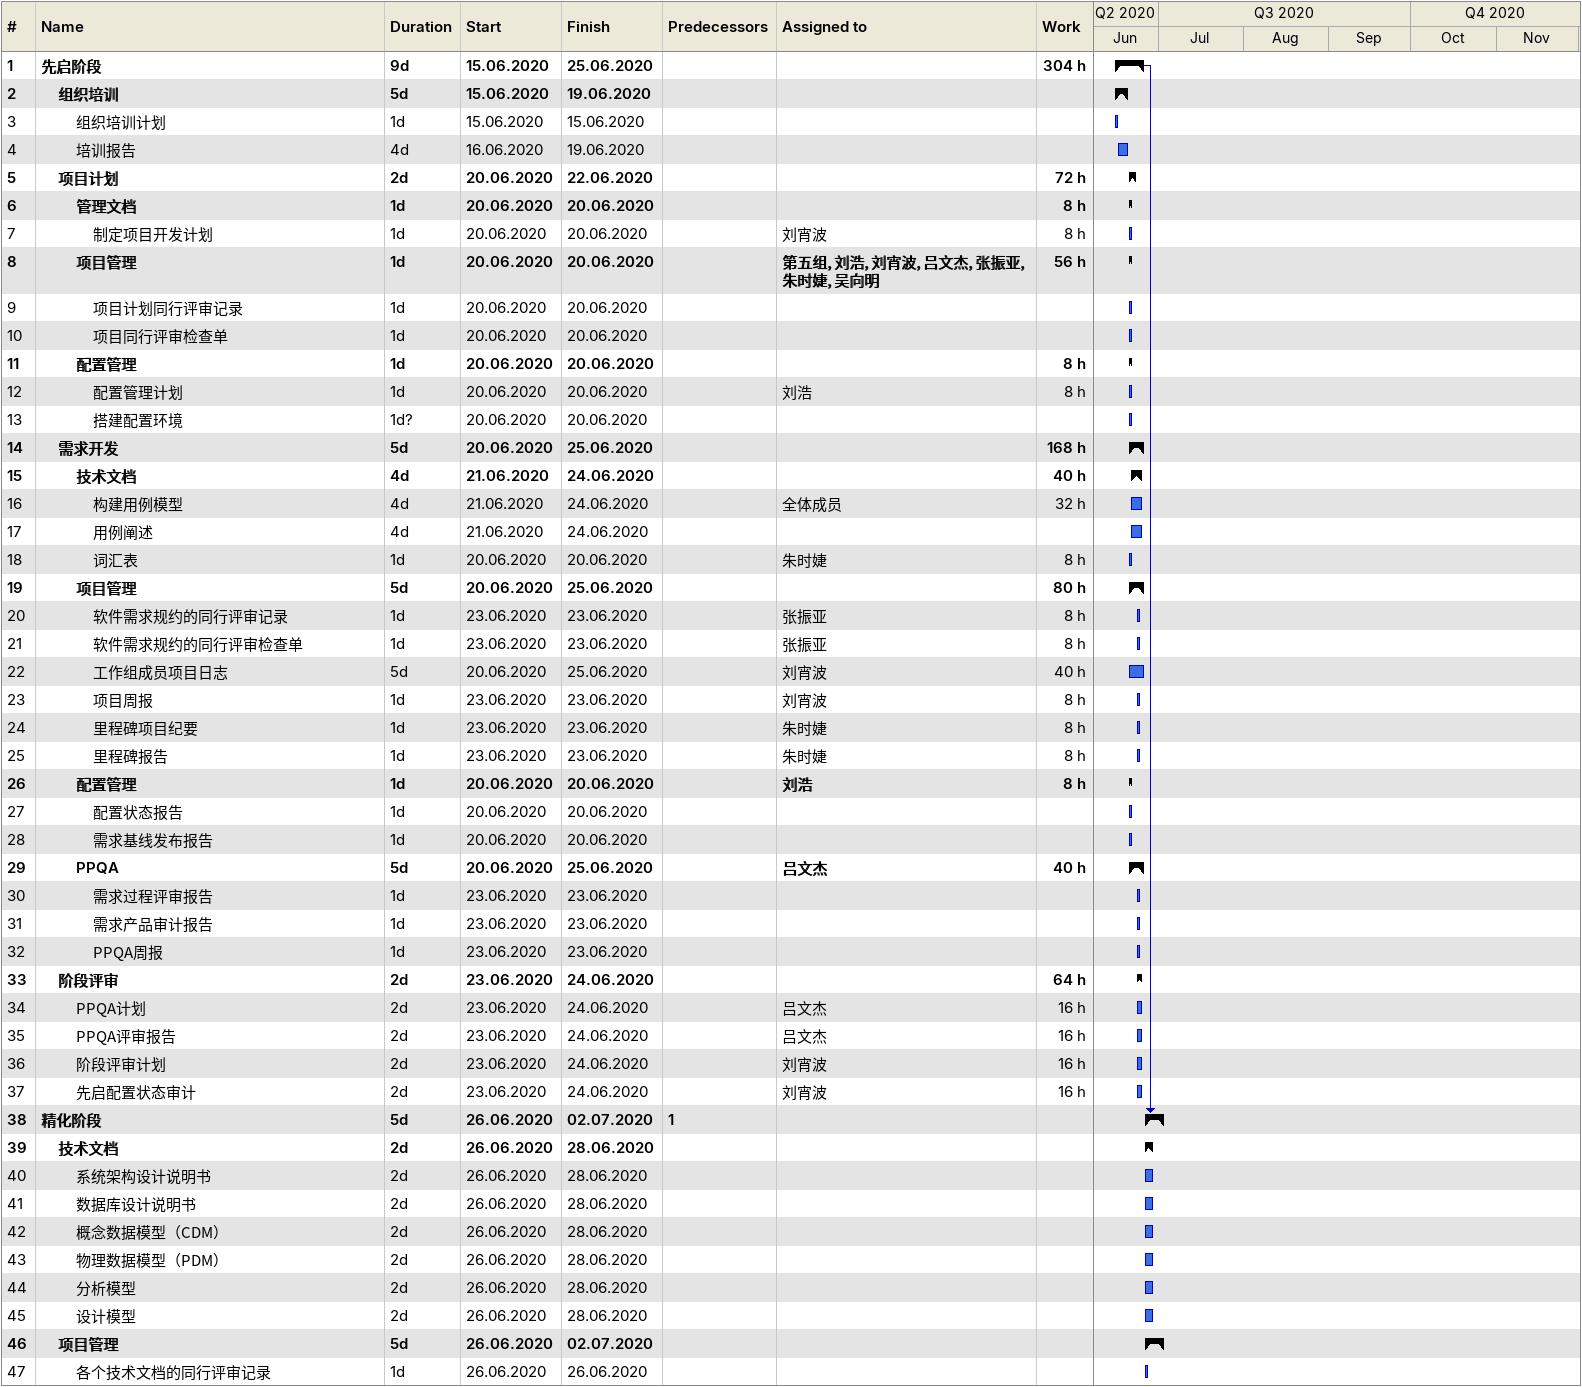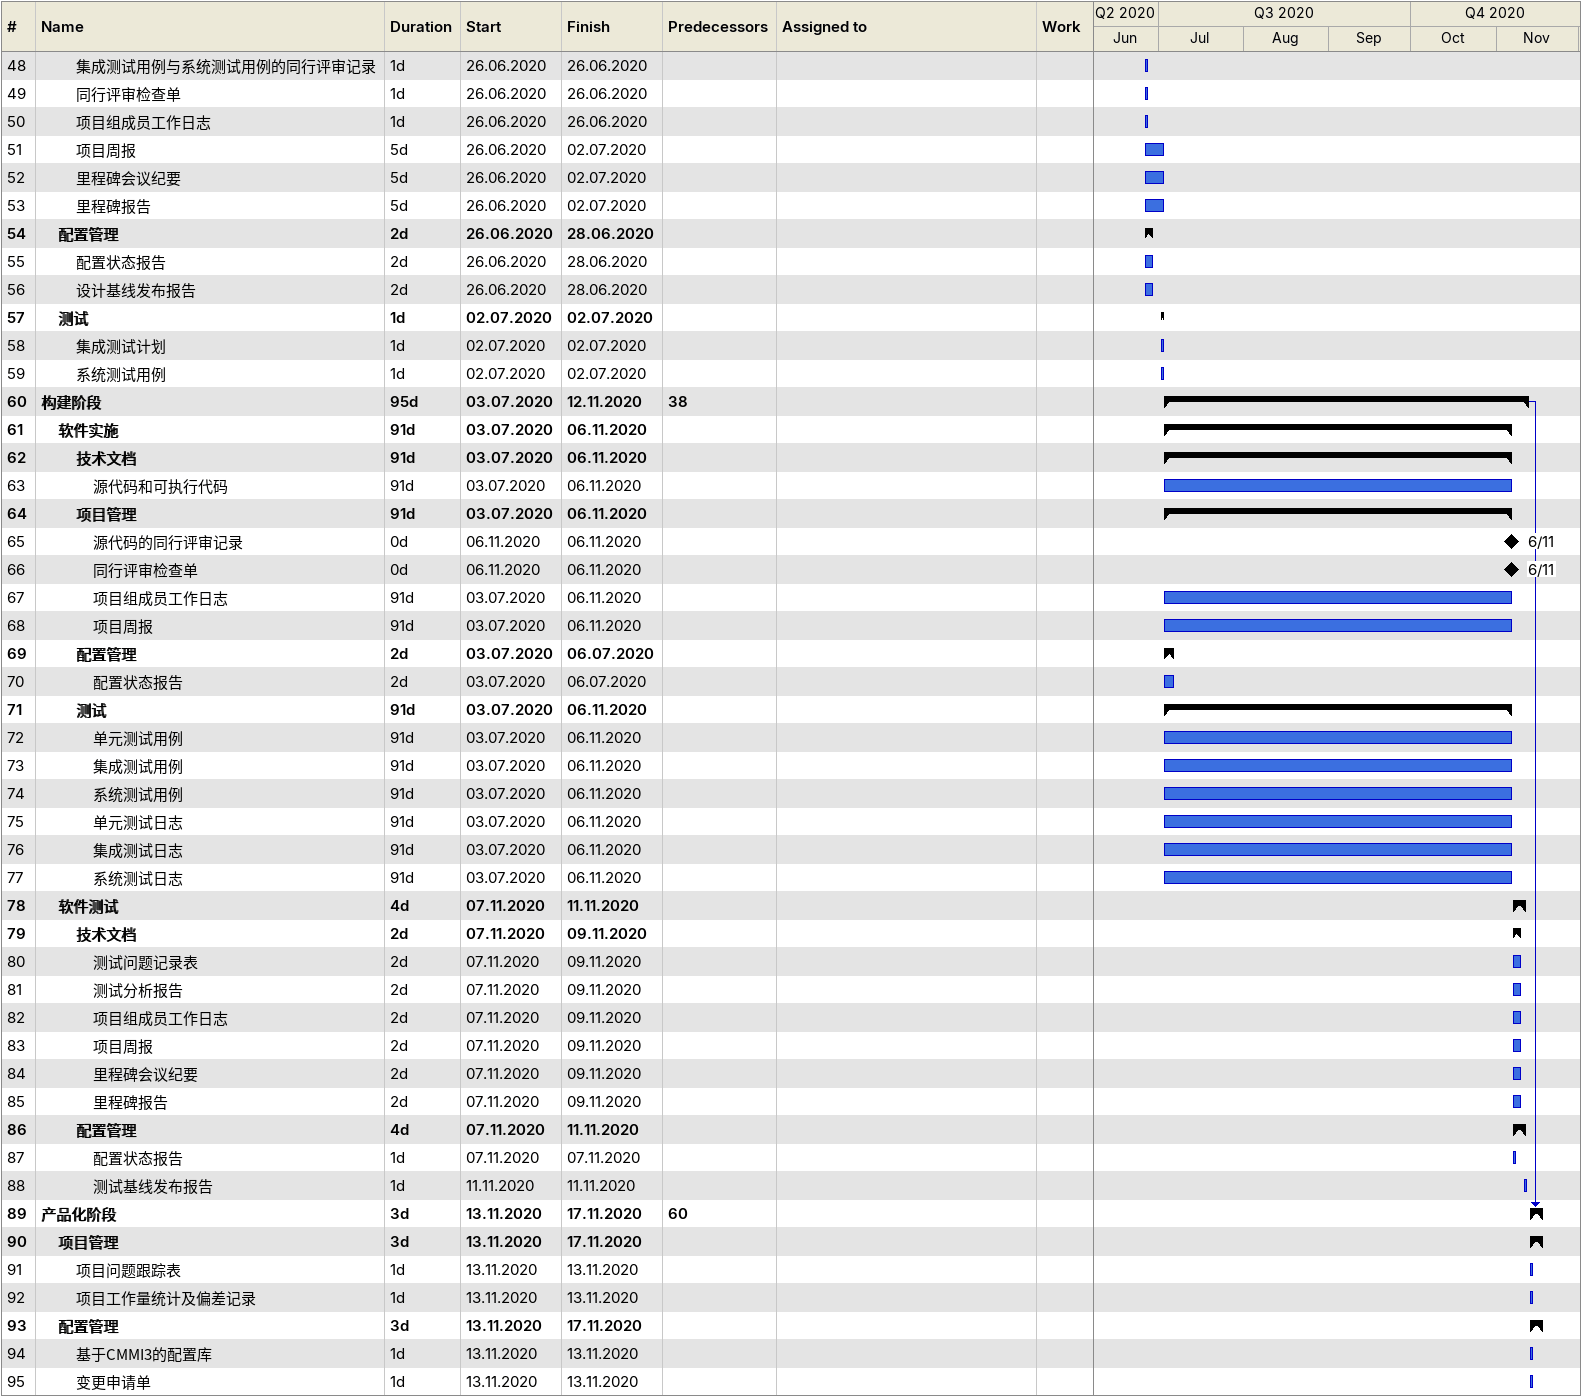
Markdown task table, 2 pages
| ID | Level | Task | Duration | Start | Finish | Predecessors | Resources | Work (h) |
|---|---|---|---|---|---|---|---|---|
| 1 | 1 | **先启阶段** | 9d | 2020-06-15 | 2020-06-25 |  |  | 304 |
| 2 | 2 | **组织培训** | 5d | 2020-06-15 | 2020-06-19 |  |  |  |
| 3 | 3 | 组织培训计划 | 1d | 2020-06-15 | 2020-06-15 |  |  |  |
| 4 | 3 | 培训报告 | 4d | 2020-06-16 | 2020-06-19 |  |  |  |
| 5 | 2 | **项目计划** | 2d | 2020-06-20 | 2020-06-22 |  |  | 72 |
| 6 | 3 | **管理文档** | 1d | 2020-06-20 | 2020-06-20 |  |  | 8 |
| 7 | 4 | 制定项目开发计划 | 1d | 2020-06-20 | 2020-06-20 |  | 刘宵波 | 8 |
| 8 | 3 | **项目管理** | 1d | 2020-06-20 | 2020-06-20 |  | 第五组, 刘浩, 刘宵波, 吕文杰, 张振亚, 朱时婕, 吴向明 | 56 |
| 9 | 4 | 项目计划同行评审记录 | 1d | 2020-06-20 | 2020-06-20 |  |  |  |
| 10 | 4 | 项目同行评审检查单 | 1d | 2020-06-20 | 2020-06-20 |  |  |  |
| 11 | 3 | **配置管理** | 1d | 2020-06-20 | 2020-06-20 |  |  | 8 |
| 12 | 4 | 配置管理计划 | 1d | 2020-06-20 | 2020-06-20 |  | 刘浩 | 8 |
| 13 | 4 | 搭建配置环境 | 1d? | 2020-06-20 | 2020-06-20 |  |  |  |
| 14 | 2 | **需求开发** | 5d | 2020-06-20 | 2020-06-25 |  |  | 168 |
| 15 | 3 | **技术文档** | 4d | 2020-06-21 | 2020-06-24 |  |  | 40 |
| 16 | 4 | 构建用例模型 | 4d | 2020-06-21 | 2020-06-24 |  | 全体成员 | 32 |
| 17 | 4 | 用例阐述 | 4d | 2020-06-21 | 2020-06-24 |  |  |  |
| 18 | 4 | 词汇表 | 1d | 2020-06-20 | 2020-06-20 |  | 朱时婕 | 8 |
| 19 | 3 | **项目管理** | 5d | 2020-06-20 | 2020-06-25 |  |  | 80 |
| 20 | 4 | 软件需求规约的同行评审记录 | 1d | 2020-06-23 | 2020-06-23 |  | 张振亚 | 8 |
| 21 | 4 | 软件需求规约的同行评审检查单 | 1d | 2020-06-23 | 2020-06-23 |  | 张振亚 | 8 |
| 22 | 4 | 工作组成员项目日志 | 5d | 2020-06-20 | 2020-06-25 |  | 刘宵波 | 40 |
| 23 | 4 | 项目周报 | 1d | 2020-06-23 | 2020-06-23 |  | 刘宵波 | 8 |
| 24 | 4 | 里程碑项目纪要 | 1d | 2020-06-23 | 2020-06-23 |  | 朱时婕 | 8 |
| 25 | 4 | 里程碑报告 | 1d | 2020-06-23 | 2020-06-23 |  | 朱时婕 | 8 |
| 26 | 3 | **配置管理** | 1d | 2020-06-20 | 2020-06-20 |  | 刘浩 | 8 |
| 27 | 4 | 配置状态报告 | 1d | 2020-06-20 | 2020-06-20 |  |  |  |
| 28 | 4 | 需求基线发布报告 | 1d | 2020-06-20 | 2020-06-20 |  |  |  |
| 29 | 3 | **PPQA** | 5d | 2020-06-20 | 2020-06-25 |  | 吕文杰 | 40 |
| 30 | 4 | 需求过程评审报告 | 1d | 2020-06-23 | 2020-06-23 |  |  |  |
| 31 | 4 | 需求产品审计报告 | 1d | 2020-06-23 | 2020-06-23 |  |  |  |
| 32 | 4 | PPQA周报 | 1d | 2020-06-23 | 2020-06-23 |  |  |  |
| 33 | 2 | **阶段评审** | 2d | 2020-06-23 | 2020-06-24 |  |  | 64 |
| 34 | 3 | PPQA计划 | 2d | 2020-06-23 | 2020-06-24 |  | 吕文杰 | 16 |
| 35 | 3 | PPQA评审报告 | 2d | 2020-06-23 | 2020-06-24 |  | 吕文杰 | 16 |
| 36 | 3 | 阶段评审计划 | 2d | 2020-06-23 | 2020-06-24 |  | 刘宵波 | 16 |
| 37 | 3 | 先启配置状态审计 | 2d | 2020-06-23 | 2020-06-24 |  | 刘宵波 | 16 |
| 38 | 1 | **精化阶段** | 5d | 2020-06-26 | 2020-07-02 | 1 |  |  |
| 39 | 2 | **技术文档** | 2d | 2020-06-26 | 2020-06-28 |  |  |  |
| 40 | 3 | 系统架构设计说明书 | 2d | 2020-06-26 | 2020-06-28 |  |  |  |
| 41 | 3 | 数据库设计说明书 | 2d | 2020-06-26 | 2020-06-28 |  |  |  |
| 42 | 3 | 概念数据模型（CDM） | 2d | 2020-06-26 | 2020-06-28 |  |  |  |
| 43 | 3 | 物理数据模型（PDM） | 2d | 2020-06-26 | 2020-06-28 |  |  |  |
| 44 | 3 | 分析模型 | 2d | 2020-06-26 | 2020-06-28 |  |  |  |
| 45 | 3 | 设计模型 | 2d | 2020-06-26 | 2020-06-28 |  |  |  |
| 46 | 2 | **项目管理** | 5d | 2020-06-26 | 2020-07-02 |  |  |  |
| 47 | 3 | 各个技术文档的同行评审记录 | 1d | 2020-06-26 | 2020-06-26 |  |  |  |
| 48 | 3 | 集成测试用例与系统测试用例的同行评审记录 | 1d | 2020-06-26 | 2020-06-26 |  |  |  |
| 49 | 3 | 同行评审检查单 | 1d | 2020-06-26 | 2020-06-26 |  |  |  |
| 50 | 3 | 项目组成员工作日志 | 1d | 2020-06-26 | 2020-06-26 |  |  |  |
| 51 | 3 | 项目周报 | 5d | 2020-06-26 | 2020-07-02 |  |  |  |
| 52 | 3 | 里程碑会议纪要 | 5d | 2020-06-26 | 2020-07-02 |  |  |  |
| 53 | 3 | 里程碑报告 | 5d | 2020-06-26 | 2020-07-02 |  |  |  |
| 54 | 2 | **配置管理** | 2d | 2020-06-26 | 2020-06-28 |  |  |  |
| 55 | 3 | 配置状态报告 | 2d | 2020-06-26 | 2020-06-28 |  |  |  |
| 56 | 3 | 设计基线发布报告 | 2d | 2020-06-26 | 2020-06-28 |  |  |  |
| 57 | 2 | **测试** | 1d | 2020-07-02 | 2020-07-02 |  |  |  |
| 58 | 3 | 集成测试计划 | 1d | 2020-07-02 | 2020-07-02 |  |  |  |
| 59 | 3 | 系统测试用例 | 1d | 2020-07-02 | 2020-07-02 |  |  |  |
| 60 | 1 | **构建阶段** | 95d | 2020-07-03 | 2020-11-12 | 38 |  |  |
| 61 | 2 | **软件实施** | 91d | 2020-07-03 | 2020-11-06 |  |  |  |
| 62 | 3 | **技术文档** | 91d | 2020-07-03 | 2020-11-06 |  |  |  |
| 63 | 4 | 源代码和可执行代码 | 91d | 2020-07-03 | 2020-11-06 |  |  |  |
| 64 | 3 | **项目管理** | 91d | 2020-07-03 | 2020-11-06 |  |  |  |
| 65 | 4 | 源代码的同行评审记录 | 0d | 2020-11-06 | 2020-11-06 |  |  |  |
| 66 | 4 | 同行评审检查单 | 0d | 2020-11-06 | 2020-11-06 |  |  |  |
| 67 | 4 | 项目组成员工作日志 | 91d | 2020-07-03 | 2020-11-06 |  |  |  |
| 68 | 4 | 项目周报 | 91d | 2020-07-03 | 2020-11-06 |  |  |  |
| 69 | 3 | **配置管理** | 2d | 2020-07-03 | 2020-07-06 |  |  |  |
| 70 | 4 | 配置状态报告 | 2d | 2020-07-03 | 2020-07-06 |  |  |  |
| 71 | 3 | **测试** | 91d | 2020-07-03 | 2020-11-06 |  |  |  |
| 72 | 4 | 单元测试用例 | 91d | 2020-07-03 | 2020-11-06 |  |  |  |
| 73 | 4 | 集成测试用例 | 91d | 2020-07-03 | 2020-11-06 |  |  |  |
| 74 | 4 | 系统测试用例 | 91d | 2020-07-03 | 2020-11-06 |  |  |  |
| 75 | 4 | 单元测试日志 | 91d | 2020-07-03 | 2020-11-06 |  |  |  |
| 76 | 4 | 集成测试日志 | 91d | 2020-07-03 | 2020-11-06 |  |  |  |
| 77 | 4 | 系统测试日志 | 91d | 2020-07-03 | 2020-11-06 |  |  |  |
| 78 | 2 | **软件测试** | 4d | 2020-11-07 | 2020-11-11 |  |  |  |
| 79 | 3 | **技术文档** | 2d | 2020-11-07 | 2020-11-09 |  |  |  |
| 80 | 4 | 测试问题记录表 | 2d | 2020-11-07 | 2020-11-09 |  |  |  |
| 81 | 4 | 测试分析报告 | 2d | 2020-11-07 | 2020-11-09 |  |  |  |
| 82 | 4 | 项目组成员工作日志 | 2d | 2020-11-07 | 2020-11-09 |  |  |  |
| 83 | 4 | 项目周报 | 2d | 2020-11-07 | 2020-11-09 |  |  |  |
| 84 | 4 | 里程碑会议纪要 | 2d | 2020-11-07 | 2020-11-09 |  |  |  |
| 85 | 4 | 里程碑报告 | 2d | 2020-11-07 | 2020-11-09 |  |  |  |
| 86 | 3 | **配置管理** | 4d | 2020-11-07 | 2020-11-11 |  |  |  |
| 87 | 4 | 配置状态报告 | 1d | 2020-11-07 | 2020-11-07 |  |  |  |
| 88 | 4 | 测试基线发布报告 | 1d | 2020-11-11 | 2020-11-11 |  |  |  |
| 89 | 1 | **产品化阶段** | 3d | 2020-11-13 | 2020-11-17 | 60 |  |  |
| 90 | 2 | **项目管理** | 3d | 2020-11-13 | 2020-11-17 |  |  |  |
| 91 | 3 | 项目问题跟踪表 | 1d | 2020-11-13 | 2020-11-13 |  |  |  |
| 92 | 3 | 项目工作量统计及偏差记录 | 1d | 2020-11-13 | 2020-11-13 |  |  |  |
| 93 | 2 | **配置管理** | 3d | 2020-11-13 | 2020-11-17 |  |  |  |
| 94 | 3 | 基于CMMI3的配置库 | 1d | 2020-11-13 | 2020-11-13 |  |  |  |
| 95 | 3 | 变更申请单 | 1d | 2020-11-13 | 2020-11-13 |  |  |  |
